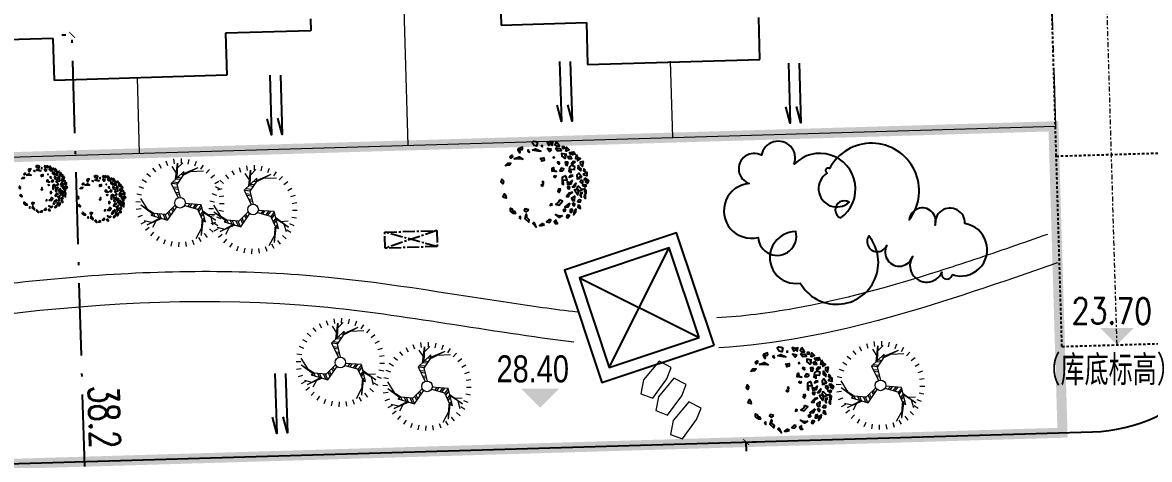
# Model space of a CAD drawing. Header units: inches. Extents: x 393 to 1582, y 246 to 1188.
# Drawn here: x 1211.4 to 1267.7, y 456.1 to 477.9 of the extents above; entities that cross this region are included whole.
import ezdxf

# ---------------------------------------------------------------- set-up
doc = ezdxf.new("R2010")
doc.units = ezdxf.units.IN
doc.header["$MEASUREMENT"] = 0
for name, pattern in [('ACAD_ISO10W100', [18.5, 12, -3, 0.5, -3]), ('CENTERX2', [4, 2.5, -0.5, 0.5, -0.5]), ('CONTINOUS', [0]), ('DASHED2', [0.375, 0.25, -0.125]), ('DOTE', [2.42, 2, -0.2, 0.02, -0.2])]:
    doc.linetypes.add(name, pattern=pattern)
for name, color, linetype in [('DIM', 4, 'Continuous'), ('drain', 4, 'Continuous'), ('ELEV', 1, 'Continuous'), ('GREEN', 64, 'Continuous'), ('roaddim', 2, 'Continuous'), ('roadradiu', 3, 'Continuous'), ('公共绿地', 3, 'Continuous'), ('外墙', 42, 'Continuous'), ('绿化', 3, 'Continuous'), ('车库边线', 4, 'DOTE')]:
    doc.layers.add(name, color=color, linetype=linetype)
for name, color, linetype, lineweight in [('FENCE', 100, 'Continuous', 18), ('ROAD', 1, 'Continuous', 25), ('ROAD-CENTER', 7, 'CENTERX2', 18), ('园路', 3, 'Continuous', 18), ('围墙', 75, 'FENCELINE1', 15), ('树', 84, 'Continuous', 15)]:
    doc.layers.add(name, color=color, linetype=linetype, lineweight=lineweight)
doc.styles.add('_HZTXT', font='txt.shx', dxfattribs={"width": 0.8, "bigfont": 'hztxt.shx'})
doc.styles.add('DIM_FONT', font='SIMPLEX.shx', dxfattribs={"width": 0.8})
doc.styles.add('FLS', font='', dxfattribs={"width": 0.8})
doc.styles.add('HZ', font='simplex.shx', dxfattribs={"width": 0.7, "bigfont": 'hztxt.shx'})
doc.styles.get('FLS').set_extended_font_data('创艺繁隶书')
doc.linetypes.add('FENCELINE1', pattern='A,0.25,-0.1,[133,ltypeshp.shx,S=0.1,R=0,X=-0.1,Y=0],-0.1,1', length=1.45)
doc.dimstyles.new('NORMAL', dxfattribs={"dimtxt": 1.5, "dimasz": 0.3, "dimexe": 0.5, "dimexo": 0.3, "dimgap": 0.3, "dimtad": 1, "dimdec": 1, "dimzin": 1, "dimdsep": 46, "dimtxsty": 'HZ', "dimblk": 'ARCHTICK', "dimcen": 0, "dimclrt": 256, "dimadec": 0, "dimazin": 0, "dimtfac": 1, "dimtdec": 1, "dimtofl": 0, "dimtmove": 0, "dimatfit": 3, "dimldrblk": 'ARCHTICK', "dimfxl": 1, "dimtolj": 2, "dimtzin": 0, "dimarcsym": 0})

# ---------------------------------------------------------------- blocks, each defined once
blk = doc.blocks.new('psss')
at = {"layer": 'drain', "ltscale": 3}
for points in [[(-2.979, 0.527), (0.007, 0.531), (-0.808, 0.714)], [(-2.967, -0.004), (0, 0), (-0.815, 0.183)]]:
    blk.add_lwpolyline(points, dxfattribs=at)
blk = doc.blocks.new('t2')
for p, q in [((-1.778, 2.79), (-1.586, 2.486)), ((-1.341, 2.608), (-1.585, 1.519)), ((-1.341, 2.608), (-1.511, 1.474)), ((-1.436, 2.005), (-0.893, 2.819)), ((-1.267, 3.056), (-1.13, 2.723)), ((-0.717, 3.229), (-0.64, 2.878)), ((-0.145, 3.305), (-0.13, 2.946)), ((0.431, 3.28), (0.383, 2.924)), ((0.994, 3.155), (0.885, 2.813)), ((1.527, 2.935), (1.36, 2.616)), ((2.013, 2.625), (1.793, 2.34)), ((-2.625, 2.013), (-2.34, 1.793)), ((-2.297, 1.922), (-2.202, 1.35)), ((-2.235, 2.438), (-1.993, 2.173)), ((2.438, 2.235), (2.173, 1.993)), ((2.79, 1.778), (2.486, 1.586)), ((-3.155, 0.994), (-2.813, 0.885)), ((-2.935, 1.527), (-2.616, 1.36)), ((-1.951, 1.096), (-2.528, 1.121)), ((-1.626, 0.774), (-2.499, 1.578)), ((-2.499, 1.578), (-1.631, 0.893)), ((-1.732, 1.609), (-1.56, 0.321)), ((-1.535, 1.473), (-1.732, 1.609)), ((-1.236, 0.622), (-1.535, 1.473)), ((1.058, 1.19), (0.278, 0.272)), ((2.259, 0.696), (1.058, 1.19)), ((1.483, 1.021), (2.616, 1.375)), ((2.616, 1.375), (1.589, 0.966)), ((1.925, 1.142), (2.235, 1.629)), ((2.813, 1.028), (2.27, 1.232)), ((3.056, 1.267), (2.723, 1.13)), ((-3.28, 0.431), (-2.924, 0.383)), ((-1.56, 0.321), (-0.375, 0.105)), ((-0.309, 0.252), (-1.236, 0.622)), ((0.372, 0.141), (1.156, 0.759)), ((1.156, 0.759), (2.043, 0.592)), ((2.929, -0.143), (2.032, 0.571)), ((2.043, 0.592), (2.259, 0.696)), ((2.929, -0.143), (2.108, 0.613)), ((2.454, 0.241), (2.888, -0.636)), ((3.229, 0.717), (2.878, 0.64)), ((3.305, 0.145), (2.946, 0.13)), ((-3.305, -0.145), (-2.946, -0.13)), ((-3.229, -0.717), (-2.878, -0.64)), ((-0.064, -0.393), (0.08, -1.381)), ((0.502, -1.511), (0.096, -0.377)), ((3.28, -0.431), (2.924, -0.383)), ((-3.056, -1.267), (-2.723, -1.13)), ((-2.79, -1.778), (-2.486, -1.586)), ((-0.527, -2.305), (0.502, -1.511)), ((0.08, -1.381), (-0.508, -2.066)), ((2.935, -1.527), (2.616, -1.36)), ((3.155, -0.994), (2.813, -0.885)), ((-2.438, -2.235), (-2.173, -1.993)), ((-2.013, -2.625), (-1.793, -2.34)), ((-1.018, -2.246), (-1.994, -2.183)), ((-1.588, -2.465), (-0.521, -2.045)), ((-1.588, -2.465), (-0.523, -2.132)), ((-0.508, -2.066), (-0.527, -2.305)), ((0.143, -1.795), (-0.117, -2.953)), ((-0.117, -2.953), (0.042, -1.859)), ((0.026, -2.238), (0.294, -2.75)), ((1.778, -2.79), (1.586, -2.486)), ((2.235, -2.438), (1.993, -2.173)), ((2.625, -2.013), (2.34, -1.793)), ((-1.527, -2.935), (-1.36, -2.616)), ((-0.994, -3.155), (-0.885, -2.813)), ((-0.516, -2.95), (-0.068, -2.582)), ((-0.431, -3.28), (-0.383, -2.924)), ((0.145, -3.305), (0.13, -2.946)), ((0.717, -3.229), (0.64, -2.878)), ((1.267, -3.056), (1.13, -2.723))]:
    blk.add_line(p, q)
at = {"color": 0}
for p, q in [((-1.712, 1.459), (-1.635, 1.542)), ((-1.691, 1.298), (-1.533, 1.469)), ((-1.648, 0.977), (-1.44, 1.203)), ((-1.626, 0.817), (-1.393, 1.07)), ((0.78, 0.863), (0.88, 0.542)), ((0.875, 0.976), (0.985, 0.624)), ((1.071, 1.185), (1.207, 0.75)), ((1.221, 1.123), (1.346, 0.724)), ((1.52, 1), (1.623, 0.672)), ((1.67, 0.938), (1.762, 0.645)), ((-1.583, 0.496), (-1.3, 0.803)), ((-1.562, 0.335), (-1.253, 0.67)), ((-1.283, 0.27), (-1.033, 0.541)), ((-1.138, 0.244), (-0.909, 0.491)), ((-0.847, 0.191), (-0.662, 0.393)), ((-0.702, 0.165), (-0.538, 0.343)), ((0.494, 0.526), (0.566, 0.294)), ((0.589, 0.638), (0.671, 0.377)), ((1.97, 0.815), (2.039, 0.593)), ((2.119, 0.753), (2.153, 0.645)), ((0.209, -0.691), (-0.028, -0.637)), ((0.258, -0.83), (-0.009, -0.769)), ((0.362, -1.619), (-0.046, -1.527)), ((0.358, -1.107), (0.029, -1.033)), ((0.49, -1.52), (0.046, -1.42)), ((0.407, -1.246), (0.048, -1.165)), ((-0.407, -2.212), (-0.518, -2.187)), ((-0.279, -2.113), (-0.506, -2.062)), ((-0.023, -1.916), (-0.322, -1.848)), ((0.106, -1.817), (-0.23, -1.741))]:
    blk.add_line(p, q, dxfattribs=at)
blk.add_circle((0, 0), 0.397)
at = {"style": 'DIM_FONT', "width": 0.8, "flags": 9}
for tag in ['XSIZE', 'YSIZE']:
    blk.add_attdef(tag, (0, 0), '', height=0.000997, rotation=122.33523, dxfattribs=at)
blk = doc.blocks.new('dfdfd')
at = {"layer": '园路', "color": 44, "flags": 128}
for points in [[(404351.668, 598606.791), (404350.826, 598605.855), (404350.656, 598605.136), (404351.264, 598604.884), (404352.04, 598605.86), (404352.29, 598606.44)], [(404352.408, 598605.88), (404351.566, 598604.944), (404351.396, 598604.226), (404352.004, 598603.974), (404352.78, 598604.95), (404353.03, 598605.53)], [(404353.131, 598604.617), (404352.29, 598603.681), (404352.119, 598602.962), (404352.727, 598602.71), (404353.503, 598603.686), (404353.754, 598604.266)]]:
    blk.add_lwpolyline(points, close=True, dxfattribs=at)
at = {"layer": '绿化', "color": 30}
for p, q in [((404349.072, 598606.559), (404352.415, 598612.654)), ((404347.696, 598611.278), (404353.791, 598607.936))]:
    blk.add_line(p, q, dxfattribs=at)
for points in [[(404354.553, 598607.518), (404352.833, 598613.416), (404346.934, 598611.696), (404348.654, 598605.798)], [(404353.791, 598607.936), (404352.415, 598612.654), (404347.696, 598611.278), (404349.072, 598606.559)]]:
    blk.add_lwpolyline(points, close=True, dxfattribs=at)
blk = doc.blocks.new('GPPMTR01')
at = {"color": 0, "linetype": 'ByBlock'}
for points in [[(-0.106, 0.53), (-0.073, 0.496), (-0.058, 0.515), (-0.035, 0.504), (-0.038, 0.545), (-0.064, 0.53)], [(0.005, 0.559), (-0.005, 0.523), (0.016, 0.511), (0.051, 0.519)], [(-0.354, 0.404), (-0.335, 0.371), (-0.312, 0.378), (-0.293, 0.408)], [(-0.298, 0.355), (-0.259, 0.362), (-0.24, 0.402), (-0.263, 0.4), (-0.275, 0.378)], [(-0.263, 0.454), (-0.27, 0.431), (-0.248, 0.431), (-0.243, 0.447)], [(-0.215, 0.443), (-0.218, 0.456), (-0.242, 0.475), (-0.199, 0.486), (-0.199, 0.449)], [(-0.166, 0.433), (-0.207, 0.386), (-0.18, 0.371), (-0.137, 0.387), (-0.147, 0.409), (-0.165, 0.407)], [(-0.173, 0.469), (-0.151, 0.518), (-0.12, 0.516), (-0.128, 0.487), (-0.144, 0.498), (-0.151, 0.48), (-0.145, 0.47)], [(-0.127, 0.461), (-0.133, 0.429), (-0.111, 0.428), (-0.096, 0.459)], [(-0.079, 0.401), (-0.097, 0.371), (-0.064, 0.359), (-0.049, 0.371)], [(-0.038, 0.477), (-0.055, 0.454), (-0.043, 0.424), (-0.032, 0.439)], [(0.007, 0.443), (-0.026, 0.412), (-0.02, 0.382), (0.016, 0.352), (0.045, 0.367), (0.01, 0.386), (0.034, 0.42)], [(0.01, 0.485), (0.042, 0.462), (0.084, 0.477), (0.066, 0.492), (0.042, 0.485)], [(0.105, 0.53), (0.084, 0.519), (0.099, 0.504), (0.114, 0.511)], [(0.158, 0.447), (0.096, 0.443), (0.105, 0.412), (0.146, 0.393), (0.155, 0.416), (0.14, 0.428)], [(0.131, 0.488), (0.137, 0.5), (0.134, 0.53), (0.173, 0.507), (0.146, 0.481)], [(0.179, 0.477), (0.229, 0.496), (0.25, 0.473), (0.223, 0.458), (0.22, 0.477), (0.202, 0.469), (0.199, 0.458)], [(0.205, 0.439), (0.179, 0.42), (0.194, 0.405), (0.226, 0.416)], [(0.214, 0.359), (0.274, 0.374), (0.291, 0.409), (0.282, 0.336), (0.247, 0.333)], [(0.268, 0.45), (0.253, 0.435), (0.241, 0.409), (0.274, 0.428)], [(0.315, 0.416), (0.306, 0.401), (0.318, 0.39), (0.348, 0.393)], [(-0.412, 0.305), (-0.364, 0.304), (-0.367, 0.328), (-0.343, 0.337), (-0.374, 0.364), (-0.382, 0.335)], [(-0.304, 0.31), (-0.343, 0.272), (-0.298, 0.279)], [(-0.215, 0.295), (-0.215, 0.276), (-0.206, 0.283)], [(-0.123, 0.314), (-0.144, 0.295), (-0.135, 0.287), (-0.115, 0.295)], [(-0.032, 0.317), (-0.058, 0.295), (-0.043, 0.264), (-0.023, 0.291)], [(0.045, 0.295), (0.042, 0.249), (0.105, 0.211), (0.119, 0.219), (0.069, 0.245), (0.096, 0.283)], [(0.084, 0.371), (0.072, 0.344), (0.081, 0.321), (0.084, 0.344)], [(0.128, 0.336), (0.137, 0.287), (0.114, 0.272), (0.146, 0.26), (0.158, 0.302)], [(0.179, 0.272), (0.167, 0.245), (0.185, 0.238), (0.199, 0.253)], [(0.199, 0.291), (0.179, 0.352), (0.211, 0.31)], [(0.25, 0.325), (0.241, 0.298), (0.312, 0.302), (0.282, 0.329)], [(0.253, 0.268), (0.241, 0.226), (0.259, 0.177), (0.274, 0.203), (0.253, 0.219)], [(0.303, 0.268), (0.309, 0.219), (0.336, 0.215), (0.351, 0.234)], [(0.321, 0.363), (0.306, 0.34), (0.327, 0.325), (0.356, 0.325), (0.327, 0.336)], [(0.351, 0.382), (0.348, 0.371), (0.368, 0.355), (0.392, 0.359)], [(0.386, 0.257), (0.368, 0.272), (0.365, 0.287), (0.377, 0.298), (0.401, 0.283)], [(-0.482, 0.196), (-0.461, 0.207), (-0.432, 0.177), (-0.452, 0.154), (-0.494, 0.15), (-0.5, 0.177)], [(-0.417, 0.109), (-0.411, 0.15), (-0.357, 0.188), (-0.369, 0.162)], [(-0.393, 0.241), (-0.408, 0.23), (-0.396, 0.226)], [(-0.283, 0.139), (-0.269, 0.181), (-0.239, 0.166), (-0.248, 0.139), (-0.263, 0.15)], [(-0.064, 0.207), (-0.085, 0.184), (-0.115, 0.203), (-0.115, 0.219), (-0.085, 0.207), (-0.052, 0.226)], [(-0.02, 0.188), (-0.008, 0.192), (0.001, 0.177), (-0.02, 0.169)], [(0.152, 0.162), (0.137, 0.139), (0.158, 0.12), (0.176, 0.128), (0.161, 0.143)], [(0.348, 0.173), (0.377, 0.128), (0.356, 0.097), (0.354, 0.128)], [(0.401, 0.207), (0.383, 0.219), (0.365, 0.211), (0.368, 0.196), (0.392, 0.192)], [(0.431, 0.26), (0.419, 0.245), (0.436, 0.23), (0.466, 0.249)], [(0.422, 0.166), (0.419, 0.135), (0.439, 0.12), (0.451, 0.139)], [(0.442, 0.203), (0.451, 0.169), (0.487, 0.139), (0.472, 0.181)], [(-0.482, 0.014), (-0.506, 0.025), (-0.514, -0.024), (-0.506, -0.036), (-0.464, -0.036), (-0.47, -0.024), (-0.494, -0.017)], [(-0.446, 0.071), (-0.432, 0.055), (-0.414, 0.067)], [(-0.02, 0.033), (-0.035, 0.025), (-0.026, 0.017), (-0.014, 0.021)], [(0.25, 0.086), (0.271, 0.063), (0.274, 0.021), (0.303, 0.052), (0.285, 0.109)], [(0.401, 0.078), (0.398, 0.063), (0.374, 0.067), (0.377, 0.09)], [(0.428, 0.025), (0.431, -0.021), (0.377, -0.043), (0.41, -0.013)], [(0.451, 0.074), (0.469, 0.052), (0.484, 0.063), (0.472, 0.093)], [(-0.467, -0.131), (-0.464, -0.157), (-0.482, -0.154), (-0.485, -0.127)], [(-0.437, -0.131), (-0.429, -0.066), (-0.381, -0.04), (-0.408, -0.078)], [(0.256, -0.013), (0.241, -0.028), (0.253, -0.04)], [(0.407, -0.119), (0.389, -0.138), (0.398, -0.176), (0.419, -0.154)], [(0.436, -0.066), (0.442, -0.097), (0.466, -0.097), (0.481, -0.074), (0.46, -0.078)], [(-0.42, -0.26), (-0.432, -0.218), (-0.411, -0.188), (-0.402, -0.214), (-0.411, -0.229)], [(0.416, -0.218), (0.389, -0.233), (0.392, -0.271), (0.407, -0.248)], [(-0.266, -0.366), (-0.304, -0.374), (-0.283, -0.4), (-0.251, -0.393)], [(0.17, -0.286), (0.137, -0.317), (0.149, -0.336), (0.176, -0.321)], [(0.205, -0.332), (0.199, -0.343), (0.235, -0.378), (0.294, -0.359), (0.274, -0.34), (0.235, -0.351)], [(0.327, -0.305), (0.333, -0.328), (0.389, -0.313)], [(-0.115, -0.473), (-0.138, -0.438), (-0.106, -0.438), (-0.085, -0.446)], [(0.072, -0.48), (0.042, -0.461), (0.06, -0.45), (0.066, -0.454), (0.096, -0.454), (0.096, -0.438), (0.125, -0.442), (0.114, -0.461)], [(0.188, -0.431), (0.211, -0.423), (0.188, -0.408)]]:
    blk.add_lwpolyline(points, close=True, dxfattribs=at)
blk.add_circle((0, 0), 0.01, dxfattribs=at)
blk = doc.blocks.new('A$C4417064F')
at = {"layer": 'GREEN', "xscale": 4.647578996463836, "yscale": 4.647578996463836, "zscale": 4.647578996463836, "rotation": 300.5404110418328}
blk.add_blockref('GPPMTR01', (0.801, 3.068), dxfattribs=at)
blk = doc.blocks.new('_ARCHTICK')
at = {"color": 0, "linetype": 'ByBlock', "const_width": 0.15}
blk.add_lwpolyline([(-0.5, -0.5), (0.5, 0.5)], dxfattribs=at)
blk = doc.blocks.new('*D214')
at = {"layer": 'DEFPOINTS', "color": 0, "linetype": 'ACAD_ISO10W100', "ltscale": 0.3, "transparency": 16777216}
for p in [(1247.537, 456.972), (1247.537, 456.972), (1247.714, 450.975)]:
    blk.add_point(p, dxfattribs=at)
at = {"layer": 'roaddim', "color": 0, "linetype": 'ACAD_ISO10W100', "lineweight": -2, "ltscale": 0.3, "transparency": 16777216}
for p, q in [((1247.714, 450.975), (1247.537, 456.972)), ((1247.836, 456.981), (1248.036, 456.987)), ((1248.014, 450.984), (1248.214, 450.99))]:
    blk.add_line(p, q, dxfattribs=at)
at = {"layer": 'roaddim', "color": 0, "linetype": 'ACAD_ISO10W100', "lineweight": -2, "ltscale": 0.3, "transparency": 16777216, "xscale": 0.3, "yscale": 0.3, "zscale": 0.3}
for p, rotation in [((1247.537, 456.972), 91.69492164964086), ((1247.714, 450.975), 271.6949216496408)]:
    blk.add_blockref('_ARCHTICK', p, dxfattribs=dict(at, rotation=rotation))
at = {"layer": 'roaddim', "linetype": 'ACAD_ISO10W100', "ltscale": 0.3, "transparency": 16777216, "insert": (1248.675, 454.004), "char_height": 1.5, "attachment_point": 5, "rotation": 271.6949, "style": 'HZ'}
blk.add_mtext('\\A2;6.0', dxfattribs=at)
blk = doc.blocks.new('*D238')
at = {"layer": 'DEFPOINTS', "color": 0, "linetype": 'ACAD_ISO10W100', "ltscale": 0.3, "transparency": 16777216}
for p in [(1213.905, 477.286), (1213.905, 477.286), (1215.035, 439.103)]:
    blk.add_point(p, dxfattribs=at)
at = {"layer": 'DIM', "color": 0, "linetype": 'ACAD_ISO10W100', "lineweight": -2, "ltscale": 0.3, "transparency": 16777216}
for p, q in [((1213.605, 477.277), (1213.405, 477.271)), ((1215.035, 439.103), (1213.905, 477.286)), ((1214.735, 439.094), (1214.535, 439.088))]:
    blk.add_line(p, q, dxfattribs=at)
at = {"layer": 'DIM', "color": 0, "linetype": 'ACAD_ISO10W100', "lineweight": -2, "ltscale": 0.3, "transparency": 16777216, "xscale": 0.3, "yscale": 0.3, "zscale": 0.3}
for p, rotation in [((1213.905, 477.286), 91.6948127620014), ((1215.035, 439.103), 271.6948127620014)]:
    blk.add_blockref('_ARCHTICK', p, dxfattribs=dict(at, rotation=rotation))
at = {"layer": 'DIM', "linetype": 'ACAD_ISO10W100', "ltscale": 0.3, "transparency": 16777216, "insert": (1215.52, 458.226), "char_height": 1.5, "attachment_point": 5, "rotation": 271.6948, "style": 'HZ'}
blk.add_mtext('\\A2;38.2', dxfattribs=at)
blk = doc.blocks.new('*D366')
at = {"layer": 'DEFPOINTS', "color": 0, "ltscale": 0.3, "transparency": 16777216}
for p in [(1186.267, 889.56), (1351.243, 417.562)]:
    blk.add_point(p, dxfattribs=at)
at = {"layer": 'roadradiu', "color": 0, "lineweight": -2, "ltscale": 0.3, "transparency": 16777216}
blk.add_line((1189.23, 881.081), (1186.267, 889.56), dxfattribs=at)
at = {"layer": 'roadradiu', "color": 0, "lineweight": -2, "ltscale": 0.3, "transparency": 16777216, "xscale": 0.5, "yscale": 0.5, "zscale": 0.5, "rotation": 109.2659378040136}
blk.add_blockref('_ARCHTICK', (1186.267, 889.56), dxfattribs=at)
at = {"layer": 'roadradiu', "ltscale": 0.3, "transparency": 16777216, "insert": (1189.256, 884.189), "char_height": 1.5, "attachment_point": 5, "rotation": 289.2659, "style": 'HZ'}
blk.add_mtext('\\A2;R500.0', dxfattribs=at)

msp = doc.modelspace()

# ---------------------------------------------------------------- linework, layer by layer
at = {"layer": 'ELEV', "color": 0}
for points in [[(1265.187, 462.67, 0.003), (1266.884, 462.67, 0.003), (1266.035, 461.821, 0.003)], [(1236.299, 459.643), (1238.208, 459.643), (1237.253, 458.688)]]:
    msp.add_solid(points, dxfattribs=at)
at = {"layer": 'FENCE', "color": 0, "ltscale": 0.3}
msp.add_line((1217.281, 471.373), (1217.169, 475.181), dxfattribs=at)
at = {"layer": 'FENCE', "color": 0, "linetype": 'ACAD_ISO10W100', "ltscale": 0.3}
msp.add_lwpolyline([(1262.219, 497.794), (1262.961, 472.725)], dxfattribs=at)
at = {"layer": 'ROAD', "color": 0, "linetype": 'DASHED2', "ltscale": 0.5}
for p, q in [((1263.005, 471.236), (1262.218, 497.827)), ((1263.005, 471.236, 0.002), (1268.503, 471.399, 0.002)), ((1263.286, 461.74), (1263.005, 471.236)), ((1263.286, 461.74), (1268.784, 461.903, 0))]:
    msp.add_line(p, q, dxfattribs=at)
at = {"layer": 'ROAD', "color": 0}
msp.add_line((1127.973, 453.434), (1264.813, 457.483), dxfattribs=at)
msp.add_arc((1264.576, 465.48), 8, 271.6949, 1.6949, dxfattribs=at)
at = {"layer": 'ROAD-CENTER', "color": 5, "ltscale": 0.1}
msp.add_line((1266.035, 461.821, 0.003), (1264.967, 497.908), dxfattribs=at)
at = {"layer": '公共绿地', "color": 0, "linetype": 'FENCELINE1', "ltscale": 0.1, "const_width": 0.5}
msp.add_lwpolyline([(1123.422, 468.596), (1123.712, 458.81), (1129.287, 453.472), (1263.314, 457.438), (1262.861, 472.722), (1123.422, 468.596)], dxfattribs=at)
at = {"layer": '围墙', "color": 0, "ltscale": 0.2}
for p, q in [((1230.676, 471.769), (1229.723, 503.965)), ((1243.87, 472.16), (1243.757, 475.968)), ((1123.522, 468.598), (1262.961, 472.725))]:
    msp.add_line(p, q, dxfattribs=at)
at = {"layer": '外墙', "color": 2, "ltscale": 0.1}
for p, q in [((1235.298, 478.371), (1235.315, 477.772)), ((1225.802, 478.09), (1225.819, 477.491)), ((1235.315, 477.772), (1239.563, 477.897)), ((1239.563, 477.897), (1239.626, 475.798)), ((1248.222, 476.053), (1248.16, 478.152)), ((1225.819, 477.491), (1221.571, 477.365)), ((1221.571, 477.365), (1221.633, 475.266)), ((1212.975, 477.111), (1208.727, 476.985)), ((1213.037, 475.012), (1212.975, 477.111)), ((1239.626, 475.798), (1248.222, 476.053)), ((1221.633, 475.266), (1213.037, 475.012))]:
    msp.add_line(p, q, dxfattribs=at)
at = {"layer": '树', "color": 0}
for points, knots in [([(1262.567, 467.334), (1261.957, 467.121), (1261.348, 466.908), (1259.526, 466.277), (1258.316, 465.867), (1254.702, 464.717), (1252.311, 464.059), (1248.645, 463.403), (1247.359, 463.24), (1246.076, 463.165)], [0, 0, 0, 0, 1.898875, 1.898875, 5.696626, 5.696626, 13.292127, 13.292127, 17.418831, 17.418831, 17.418831, 17.418831]), ([(1239.106, 463.453), (1238.531, 463.519), (1237.954, 463.594), (1236.214, 463.833), (1235.044, 464.014), (1231.509, 464.566), (1229.117, 464.947), (1224.715, 465.377), (1222.736, 465.467), (1218.796, 465.478), (1216.832, 465.4), (1210.96, 464.972), (1207.07, 464.433), (1199.613, 463.21), (1196.042, 462.54), (1188.928, 461.284), (1185.387, 460.701), (1179.904, 460.079), (1177.946, 459.914), (1174.353, 459.76), (1172.716, 459.747), (1169.756, 459.853), (1168.429, 459.952), (1165.762, 460.229), (1164.425, 460.406), (1160.399, 461.018), (1157.697, 461.53), (1153.008, 462.403), (1151.031, 462.767), (1147.213, 463.377), (1145.374, 463.63), (1142.181, 463.943), (1140.831, 464.033), (1138.138, 464.13), (1136.793, 464.139), (1132.766, 464.08), (1130.091, 463.925), (1126.149, 463.642), (1124.874, 463.541), (1123.601, 463.441)], [24.734089, 24.734089, 24.734089, 24.734089, 26.506797, 26.506797, 30.052213, 30.052213, 37.143046, 37.143046, 42.944093, 42.944093, 48.74514, 48.74514, 60.347234, 60.347234, 71.09405, 71.09405, 81.840866, 81.840866, 87.848275, 87.848275, 92.912212, 92.912212, 97.040697, 97.040697, 101.169182, 101.169182, 109.426152, 109.426152, 115.386664, 115.386664, 120.859197, 120.859197, 124.825999, 124.825999, 128.792801, 128.792801, 136.726405, 136.726405, 140.535584, 140.535584, 140.535584, 140.535584]), ([(1238.933, 461.963), (1234.729, 462.451), (1219.805, 465.531), (1196.974, 461.056), (1168.61, 456.332), (1145.314, 463.637), (1129.689, 462.417), (1123.719, 461.946)], [24.734089, 24.734089, 24.734089, 24.734089, 37.425641, 69.450477, 93.751089, 122.659902, 140.535584, 140.535584, 140.535584, 140.535584])]:
    msp.add_open_spline(points, degree=3, knots=knots, dxfattribs=at)
msp.add_open_spline([(1263.063, 465.918), (1257.464, 463.96), (1251.865, 462.002), (1246.164, 461.668)], degree=3, dxfattribs=at)
at = {"layer": '绿化', "color": 0, "linetype": 'CONTINOUS'}
msp.add_lwpolyline([(1257.809, 465.326, 1.091309), (1258.448, 467.871, 1.091309), (1256.966, 467.797, 1.091309), (1255.664, 468.06, 1.091309), (1251.693, 470.615, 1.091309), (1251.573, 470.39, 1.091309), (1252.671, 468.937, 1.091309), (1252.251, 468.151, 1.091309), (1249.934, 470.833, 1.091309), (1248.295, 471.276, 1.091309), (1247.688, 469.869, 1.091309), (1248.126, 467.181, 1.091309), (1250.013, 467.471, 1.091309), (1250.227, 464.903, 1.091309), (1253.65, 467.26, 1.091309), (1254.547, 466.78, 1.091309), (1255.841, 466.233, 1.091309), (1257.3, 465.453, 1.091309), (1257.809, 465.326)], format="xyb", close=True, dxfattribs=at)
at = {"layer": '车库边线', "color": 0, "ltscale": 0.3}
for p, q in [((1232.125, 466.721, 0.002), (1229.503, 467.443, 0.002)), ((1232.102, 467.52, 0.002), (1229.526, 466.644, 0.002))]:
    msp.add_line(p, q, dxfattribs=at)
at = {"layer": '车库边线', "color": 0, "ltscale": 0.3, "elevation": 0.002}
msp.add_lwpolyline([(1229.503, 467.443), (1232.102, 467.52), (1232.125, 466.721), (1229.526, 466.644)], close=True, dxfattribs=at)

# ---------------------------------------------------------------- block references
at = {"layer": 'ROAD', "color": 0, "xscale": -1, "rotation": 91.76518745444659}
for p in [(1238.849, 472.987), (1250.258, 472.903), (1224.387, 472.316), (1224.649, 457.425)]:
    msp.add_blockref('psss', p, dxfattribs=at)
at = {"layer": '树', "color": 0}
for p, xscale, yscale, zscale in [((1236.638, 466.994), 0.9100000000034925, 0.9100000000034925, 0.9099999999999999), ((1211.999, 468.031), 0.5, 0.5, 0.5), ((1214.911, 467.532), 0.5, 0.5, 0.5), ((1248.866, 456.735), 0.9100000000034925, 0.9100000000034925, 0.9099999999999999)]:
    msp.add_blockref('A$C4417064F', p, dxfattribs=dict(at, xscale=xscale, yscale=yscale, zscale=zscale))
at = {"layer": '树', "xscale": 0.6671807999634088, "yscale": 0.6671807998791337, "zscale": 0.6671808000000001, "rotation": 66.027374180966}
for p in [(1219.296, 468.91), (1222.939, 468.571), (1227.291, 460.943), (1231.617, 459.75), (1254.233, 459.799)]:
    msp.add_blockref('t2', p, dxfattribs=at)
at = {"layer": '绿化', "color": 0, "xscale": 0.9600000000511308, "yscale": 0.9600000000573345, "zscale": 0.96, "rotation": 2.167585283302791}
msp.add_blockref('dfdfd', (-364921.501, -588472.161), dxfattribs=at)

# ---------------------------------------------------------------- texts
at = {"layer": 'ELEV', "color": 0, "style": 'DIM_FONT', "width": 0.8}
msp.add_text('23.70', height=1.3, rotation=359.6712, dxfattribs=at).set_placement((1263.765, 462.872, 0.003))
at = {"layer": 'ELEV', "color": 0, "width": 0.8}
for s, height, style, p in [('28.40', 1.35, 'FLS', (1235.083, 459.949)), ('（库底标高）', 1.5, '_HZTXT', (1262.016, 459.808))]:
    msp.add_text(s, height=height, dxfattribs=dict(at, style=style)).set_placement(p)

# ---------------------------------------------------------------- dimensions: what is measured, and where the dimension line sits
at = {"layer": 'DIM', "color": 0, "linetype": 'ACAD_ISO10W100', "ltscale": 0.3}
dim = msp.add_aligned_dim(p1=(1215.035, 439.103), p2=(1213.905, 477.286), distance=0, dimstyle='NORMAL', override={"dimzin": 0}, dxfattribs=at)
dim.commit()
dim.dimension.update_dxf_attribs({"geometry": '*D238', "text_midpoint": (1215.52, 458.226)})
at = {"layer": 'roaddim', "color": 0, "linetype": 'ACAD_ISO10W100', "ltscale": 0.3}
dim = msp.add_aligned_dim(p1=(1247.714, 450.975), p2=(1247.537, 456.972), distance=0, dimstyle='NORMAL', override={"dimzin": 0}, dxfattribs=at)
dim.commit()
dim.dimension.update_dxf_attribs({"geometry": '*D214', "text_midpoint": (1248.675, 454.004)})
at = {"layer": 'roadradiu', "color": 0, "ltscale": 0.3}
dim = msp.add_radius_dim(center=(1351.243, 417.562), mpoint=(1186.267, 889.56), dimstyle='NORMAL', override={"dimasz": 0.5, "dimzin": 0}, dxfattribs=at)
dim.commit()
dim.dimension.update_dxf_attribs({"geometry": '*D366', "text_midpoint": (1188.265, 883.843), "dimtype": 164})

doc.saveas('drawing.dxf')
